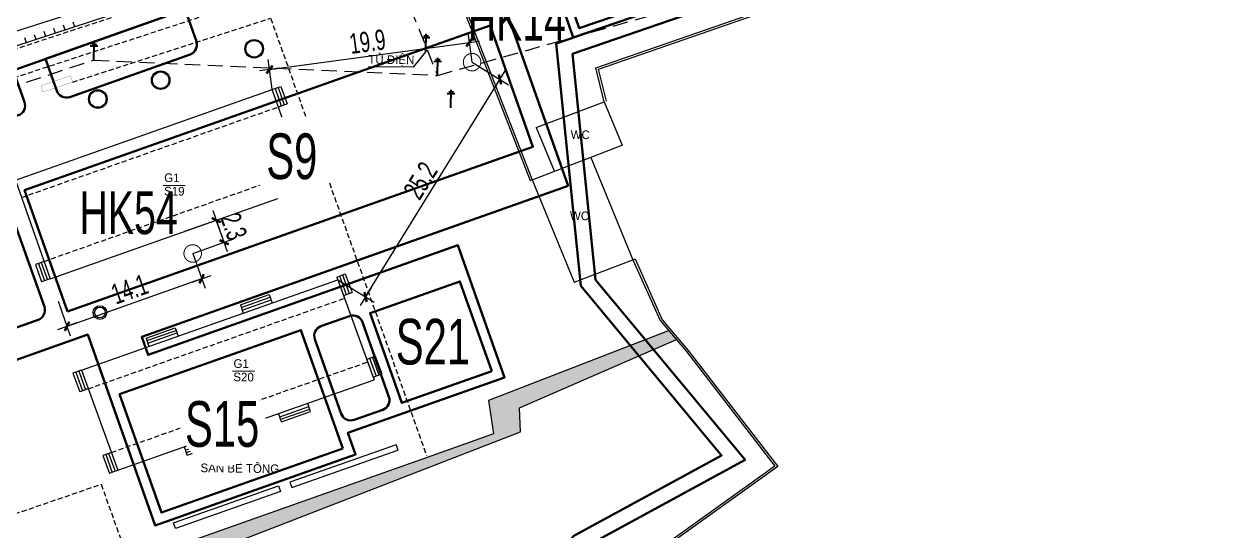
# Model space of a CAD drawing. Header units: inches. Extents: x 496359 to 501064, y 2374078 to 2377203.
# Drawn here: x 497296.9 to 497415.9, y 2376330 to 2376380 of the extents above; entities that cross this region are included whole.
import ezdxf
from ezdxf.enums import TextEntityAlignment as Align

# ---------------------------------------------------------------- set-up
doc = ezdxf.new("R2010")
doc.units = ezdxf.units.IN
doc.header["$MEASUREMENT"] = 0
doc.linetypes.add('DASHED', pattern=[0.75, 0.5, -0.25])
for name, color, linetype in [('cd', 7, 'Continuous'), ('chu', 6, 'Continuous'), ('MANH', 147, 'Continuous'), ('NOI', 2, 'Continuous'), ('tl', 8, 'Continuous')]:
    doc.layers.add(name, color=color, linetype=linetype)
for name, color, linetype, lineweight in [('EG Text2', 7, 'Continuous', 18), ('ISO', 252, 'Continuous', 20), ('LC Dim', 8, 'Continuous', 18), ('LC Net dam 1', 30, 'Continuous', 30), ('LC Net manh', 239, 'Continuous', 5)]:
    doc.layers.add(name, color=color, linetype=linetype, lineweight=lineweight)
doc.styles.add('dien giai', font='', dxfattribs={"width": 0.8})
doc.styles.add('EG Hai', font='')
doc.styles.add('style1', font='')
doc.styles.get('dien giai').set_extended_font_data('.VnArial NarrowH')
doc.styles.get('EG Hai').set_extended_font_data('.VnArial NarrowH')
doc.styles.get('style1').set_extended_font_data('.VnAvantH')
doc.dimstyles.new('DIM300', dxfattribs={"dimscale": 0.5, "dimtxt": 2, "dimasz": 0.007, "dimexe": 1, "dimexo": 0, "dimgap": 0.4, "dimtad": 1, "dimtoh": 1, "dimdec": 1, "dimzin": 1, "dimdsep": 46, "dimtxsty": 'dien giai', "dimblk": 'rowdim', "dimcen": 2.5, "dimclrd": 256, "dimclre": 256, "dimclrt": 2, "dimazin": 0, "dimtfac": 1, "dimtdec": 1, "dimtix": 1, "dimtmove": 2, "dimatfit": 0, "dimldrblk": 'dot leader', "dimfxl": 2, "dimtolj": 1, "dimtzin": 0, "dimlwd": -1, "dimlwe": -1, "dimarcsym": 1})

# ---------------------------------------------------------------- blocks, each defined once
blk = doc.blocks.new('1')
at = {"layer": 'tl', "color": 250, "lineweight": 0}
blk.add_line((0, -0.5), (0, 0), dxfattribs=at)
blk = doc.blocks.new('cdien')
at = {"layer": 'cd', "extrusion": (-0.000518657, 0.000768986, 1)}
for p, q in [((-0.8, 2.78, 0), (0.76, 2.78, 0)), ((-0.46, 3.14, 0), (0.49, 3.14, 0)), ((0, 0), (0, 3.5, 0))]:
    blk.add_line(p, q, dxfattribs=at)
blk = doc.blocks.new('Nền HT mới')
at = {"layer": 'MANH', "lineweight": 0}
h = blk.add_hatch(dxfattribs=at)
h.set_pattern_fill('HONEY', color=8, scale=3, angle=-0.7328, style=0)
h.set_pattern_definition([(359.2672, (584.93754, 32.04702), (0.5666074, 0.317539), [0.375, -0.75]), (119.2672, (584.93754, 32.04702), (-0.5583006, 0.3319269), [0.375, -0.75]), (59.2672, (584.93754, 32.04702), (0.0083068, 0.649466), [-0.75, 0.375])])
h.paths.add_polyline_path([(618.27, 61.4), (633.76, 68.14), (633.02, 69.01), (615.22, 62.11), (615.7, 58.82), (609.17, 56.49), (583.03, 47.24), (582.34, 45.74), (586.94, 34.03), (584.67, 32.79), (584.94, 32.05), (588.38, 33.32), (584.26, 45.8), (618.39, 59.02)])
at = {"layer": 'chu', "color": 6, "lineweight": 0, "elevation": -28.38}
for points in [[(609.04, 96.53), (607.77, 94.98), (603.38, 95.03)], [(583.11, 83.36), (585.26, 83.33)], [(589.95, 65.03), (592.1, 65)]]:
    blk.add_lwpolyline(points, dxfattribs=at)
at = {"layer": 'MANH', "color": 1, "linetype": 'DASHED', "lineweight": 0, "ltscale": 3, "elevation": -28.38}
for points in [[(338.8, 83.45), (320.94, 78.75), (340.42, 30.66), (364.41, 31.76), (393.69, 33.78), (433.64, 49.39), (462.8, 58.64), (490.97, 67.81), (516.49, 76.2), (548.21, 86.54), (576.26, 95.7), (610.19, 94.18), (634.86, 101.12), (676.11, 115.48), (714.18, 128.71), (753.35, 142.39), (783.93, 137.98), (839.41, 172.28), (890.57, 190.2), (916.29, 216.65), (939.12, 240.49), (989.34, 305.87)], [(92.05, 52.59), (119.84, 64.48), (146.69, 76.35), (173.15, 88.06), (201.06, 100.39), (229.35, 112.33), (266.95, 126.39), (296.55, 137.3), (334.39, 150.94), (394.99, 172.54), (493.57, 208.22), (554.51, 229.52), (562.77, 214.46), (570.46, 194.28), (580.63, 169.79), (591.55, 141.92), (602.45, 113.39), (610.19, 94.18)]]:
    blk.add_lwpolyline(points, dxfattribs=at)
at = {"layer": 'MANH', "color": 4, "lineweight": 0, "elevation": -28.38}
for points in [[(626.65, 91.58), (625.82, 94.94), (694.69, 118.79)], [(626.85, 91.63), (626.06, 94.81), (694.75, 118.6), (709.86, 122.41), (746.34, 130.9), (750.58, 131.89), (766.14, 128.61), (774.31, 131.64), (782.64, 132.12), (788.26, 132.33), (794.89, 132.59), (827.3, 134.01), (829.85, 135.81), (834.12, 139.78), (834.85, 162.67)], [(629.48, 76), (632.16, 70.02), (634.77, 66.94), (643.5, 55.64), (620.09, 38.87), (605.27, 21.3), (590.83, 9.31)], [(629.68, 76.09), (632.37, 70.08), (634.93, 67.06), (643.79, 55.6), (620.23, 38.73), (605.41, 21.16), (590.95, 9.15)]]:
    blk.add_lwpolyline(points, dxfattribs=at)
at = {"layer": 'MANH', "color": 3, "linetype": 'DASHED', "lineweight": 0, "elevation": -28.38}
for points in [[(556.6, 214.06), (559, 210.7), (599.01, 111.59), (598.35, 108.37), (595.78, 105.71), (542.67, 88.3), (521.63, 81.47), (502.95, 75.39), (481.94, 68.66), (452.95, 59.08)], [(453.92, 56.65), (482.78, 66.13), (503.84, 72.99), (522.46, 78.96), (543.39, 85.83), (596.72, 103.19), (599.35, 104.04), (599.57, 103.72)]]:
    blk.add_lwpolyline(points, dxfattribs=at)
at = {"layer": 'MANH', "lineweight": 0, "elevation": -28.38}
for points in [[(548.54, 191.86), (584.51, 103.64), (517.34, 82.21)], [(581.55, 116.84), (586.94, 103.13), (542.58, 88.59), (521.53, 81.76), (502.85, 75.67), (485.98, 70.27)], [(610.05, 107.65), (619.33, 83.8)], [(610.24, 107.73), (619.52, 83.87)], [(593.87, 92.8), (594.72, 93.1)], [(594.15, 92.9), (594.76, 91.18)], [(594.44, 93), (595.04, 91.28)], [(594.72, 93.1), (595.33, 91.38)], [(568.51, 83.86), (593.87, 92.8)], [(597.31, 83.07), (593.87, 92.8)], [(594.48, 91.08), (595.33, 91.38)], [(619.93, 89.05), (626.65, 91.58)], [(626.65, 91.58), (628.42, 87.31)], [(619.93, 89.05), (621.7, 84.78)], [(619.52, 83.87), (628.42, 87.31)], [(625.31, 86.1), (629.48, 76)], [(596.7, 84.79), (597.55, 85.09)], [(596.98, 84.89), (597.59, 83.17)], [(597.27, 84.99), (597.87, 83.27)], [(597.55, 85.09), (598.16, 83.37)], [(568.51, 83.86), (571.95, 74.12)], [(597.31, 83.07), (598.16, 83.37)], [(619.52, 83.87), (623.69, 73.78)], [(571.95, 74.12), (597.31, 83.07)], [(571.34, 75.84), (570.49, 75.54)], [(570.49, 75.54), (571.1, 73.82)], [(570.78, 75.64), (571.38, 73.92)], [(571.06, 75.74), (571.67, 74.02)], [(623.69, 73.78), (629.48, 76)], [(629.48, 76), (629.68, 76.09)], [(571.95, 74.12), (571.1, 73.82)], [(575.04, 65.1), (600.33, 74.03)], [(600.23, 74.29), (601.08, 74.6)], [(600.23, 74.29), (603.84, 64.42)], [(600.33, 74.03), (603.93, 64.15)], [(600.52, 74.4), (601.18, 72.56)], [(600.8, 74.5), (601.47, 72.67)], [(601.08, 74.6), (601.75, 72.77)], [(600.9, 72.46), (601.75, 72.77)], [(590.72, 71.55), (593.58, 72.57)], [(590.72, 71.55), (591, 70.74)], [(590.81, 71.3), (593.67, 72.31)], [(590.9, 71.04), (593.76, 72.06)], [(593.58, 72.57), (593.87, 71.75)], [(581.41, 68.27), (584.28, 69.29)], [(584.28, 69.29), (584.57, 68.47)], [(581.41, 68.27), (581.7, 67.45)], [(581.5, 68.02), (584.37, 69.03)], [(581.59, 67.76), (584.46, 68.78)], [(633.06, 69.02), (615.22, 62.11), (615.7, 58.82), (609.17, 56.49), (583.03, 47.24), (582.34, 45.74), (586.94, 34.03), (584.67, 32.79)], [(584.94, 32.05), (588.38, 33.32), (584.26, 45.8), (618.39, 59.02), (618.27, 61.4), (633.76, 68.14)], [(603.19, 66.19), (604.04, 66.49)], [(603.47, 66.29), (604.12, 64.52)], [(603.76, 66.39), (604.4, 64.62)], [(604.04, 66.49), (604.68, 64.73)], [(575.04, 65.1), (574.19, 64.8)], [(574.19, 64.8), (574.86, 62.96)], [(574.47, 64.9), (575.14, 63.07)], [(574.76, 65), (575.42, 63.17)], [(575.04, 65.1), (578.64, 55.23)], [(603.84, 64.42), (604.68, 64.73)], [(575.71, 63.27), (574.86, 62.96)], [(578.64, 55.23), (603.93, 64.15)], [(594.79, 60.01), (594.5, 60.82)], [(594.61, 60.52), (597.48, 61.53)], [(594.7, 60.26), (597.57, 61.27)], [(594.79, 60.01), (597.66, 61.02)], [(597.66, 61.02), (597.37, 61.83)], [(588.35, 57.73), (588.07, 58.55)], [(585.48, 56.72), (585.2, 57.54)], [(585.31, 57.23), (588.18, 58.24)], [(585.39, 56.98), (588.26, 57.99)], [(585.48, 56.72), (588.35, 57.73)], [(606.1, 57.75), (595.62, 54.06), (595.81, 53.53), (606.28, 57.21)], [(606.1, 57.75), (606.27, 57.21)], [(578, 57), (577.15, 56.69)], [(577.15, 56.69), (577.79, 54.92)], [(577.43, 56.79), (578.08, 55.02)], [(577.71, 56.89), (578.36, 55.13)], [(578.64, 55.23), (577.79, 54.92)], [(594.69, 53.15), (584.31, 49.5), (584.12, 50.04), (594.5, 53.69), (594.69, 53.15)]]:
    blk.add_lwpolyline(points, dxfattribs=at)
at = {"layer": 'MANH', "linetype": 'DASHED', "lineweight": 0, "elevation": -28.38}
for points in [[(574.17, 93.53), (593.71, 99.82), (609.1, 56.7)], [(569.12, 82.14), (594.48, 91.08)], [(571.34, 75.84), (596.7, 84.79)], [(575.71, 63.27), (601, 72.2)], [(578, 57), (603.29, 65.92)]]:
    blk.add_lwpolyline(points, dxfattribs=at)
at = {"layer": 'MANH', "lineweight": 0, "const_width": 0.02, "elevation": -28.38}
blk.add_lwpolyline([(571.24, 92.55), (574.17, 93.53), (573.96, 94.15), (571.03, 93.17), (571.24, 92.56)], dxfattribs=at)
at = {"layer": 'MANH', "color": 2, "lineweight": 0, "elevation": -28.38}
blk.add_lwpolyline([(619.33, 83.8), (619.51, 83.88)], dxfattribs=at)
at = {"layer": 'MANH', "linetype": 'DASHED', "lineweight": 0, "elevation": -28.38}
blk.add_lwpolyline([(580.23, 44.74), (570.08, 41.43), (567.03, 50.44), (576.98, 53.85)], close=True, dxfattribs=at)
at = {"layer": 'MANH', "lineweight": 0}
for centre, radius in [((592.08, 96.81, -2.26), 0.916), ((592.08, 96.81, -2.26), 0.816), ((582.85, 93.71, -2.25), 0.916), ((582.85, 93.71, -2.25), 0.816), ((576.65, 91.85, -2.31), 0.916), ((576.65, 91.85, -2.31), 0.816), ((576.86, 70.79, -2.45), 0.675), ((576.86, 70.79, -2.45), 0.525)]:
    blk.add_circle(centre, radius, dxfattribs=at)
at = {"layer": 'cd', "lineweight": 0, "xscale": 0.5, "yscale": 0.5, "zscale": 0.5, "rotation": 359.2672157837458}
for p in [(609.04, 96.53, -1.89), (576.26, 95.7, -2.26), (610.19, 94.18, -1.9), (611.51, 91, -2.03)]:
    blk.add_blockref('cdien', p, dxfattribs=at)
at = {"layer": 'NOI', "lineweight": 0, "rotation": 198.1495761537574}
for p in [(572.43, 98.37, -28.38), (573.38, 98.69, -28.38), (574.33, 99, -28.38), (569.58, 97.44, -28.38), (570.53, 97.75, -28.38), (571.48, 98.06, -28.38)]:
    blk.add_blockref('1', p, dxfattribs=at)
at = {"layer": 'chu', "color": 6, "lineweight": 0, "style": 'style1'}
for s, p in [('Tñ §IÖN', (603.35, 95.34, -28.38)), ('WC', (623.32, 87.92, -28.38)), ('G1', (583.2, 83.67, -28.38)), ('S19', (583.18, 82.35, -28.38)), ('WC', (623.25, 79.92, -28.38)), ('G1', (590.04, 65.34, -28.38)), ('S20', (590.02, 64.02, -28.38)), ('S¢N B£ T¤NG', (586.78, 55.05, -28.38))]:
    blk.add_text(s, height=0.85, rotation=359.2672, dxfattribs=at).set_placement(p)
blk = doc.blocks.new('rowdim')
blk.add_line((-200, 0), (200, 0))
at = {"const_width": 50}
blk.add_lwpolyline([(-71, -71), (71, 71)], dxfattribs=at)
blk = doc.blocks.new('*D447')
at = {"layer": 'Defpoints', "color": 0, "transparency": 16777216}
for p in [(497340.85, 2376378.21), (497341.12, 2376376.26), (497321.39, 2376373.58)]:
    blk.add_point(p, dxfattribs=at)
at = {"layer": 'LC Dim', "transparency": 16777216}
for p, q in [((497321.13, 2376375.53), (497340.85, 2376378.21)), ((497341.12, 2376376.26), (497340.72, 2376379.2)), ((497321.39, 2376373.58), (497320.99, 2376376.52))]:
    blk.add_line(p, q, dxfattribs=at)
at = {"layer": 'LC Dim', "transparency": 16777216, "xscale": 0.005000000000000001, "yscale": 0.005000000000000001, "zscale": 0.005000000000000001}
for p, rotation in [((497340.85, 2376378.21), 7.736979165326457), ((497321.12, 2376375.53), 187.7369791653265)]:
    blk.add_blockref('rowdim', p, dxfattribs=dict(at, rotation=rotation))
at = {"layer": 'LC Dim', "color": 2, "transparency": 16777216, "insert": (497330.79, 2376378.28), "char_height": 2, "attachment_point": 5, "rotation": 7.737, "style": 'dien giai'}
blk.add_mtext('\\A1;19.9', dxfattribs=at)
blk = doc.blocks.new('dot leader')
at = {"const_width": 50}
blk.add_lwpolyline([(-25, 0, 1), (25, 0, 1)], format="xyb", close=True, dxfattribs=at)
blk = doc.blocks.new('*D448')
at = {"layer": 'Defpoints', "color": 0, "transparency": 16777216}
for p in [(497341.12, 2376376.26), (497343.87, 2376374.56), (497327.85, 2376354.8)]:
    blk.add_point(p, dxfattribs=at)
at = {"layer": 'LC Dim', "transparency": 16777216}
for p, q in [((497341.12, 2376376.26), (497344.72, 2376374.03)), ((497330.6, 2376353.1), (497343.87, 2376374.55)), ((497327.85, 2376354.8), (497331.45, 2376352.57))]:
    blk.add_line(p, q, dxfattribs=at)
at = {"layer": 'LC Dim', "transparency": 16777216, "xscale": 0.005, "yscale": 0.005, "zscale": 0.005}
for p, rotation in [((497343.87, 2376374.56), 58.26887549402527), ((497330.6, 2376353.1), 238.2688754940253)]:
    blk.add_blockref('rowdim', p, dxfattribs=dict(at, rotation=rotation))
at = {"layer": 'LC Dim', "color": 2, "transparency": 16777216, "insert": (497336.03, 2376364.57), "char_height": 2, "attachment_point": 5, "rotation": 58.2689, "style": 'dien giai'}
blk.add_mtext('\\A1;25.2', dxfattribs=at)
blk = doc.blocks.new('*D449')
at = {"layer": 'Defpoints', "color": 0, "transparency": 16777216}
for p in [(497313.54, 2376357.39), (497300.24, 2376352.7), (497301.12, 2376350.2)]:
    blk.add_point(p, dxfattribs=at)
at = {"layer": 'LC Dim', "transparency": 16777216}
for p, q in [((497313.54, 2376357.39), (497314.75, 2376353.95)), ((497314.42, 2376354.89), (497301.13, 2376350.2)), ((497300.24, 2376352.7), (497301.45, 2376349.26))]:
    blk.add_line(p, q, dxfattribs=at)
for p, xscale, yscale, zscale, rotation in [((497314.42, 2376354.89), 0.005000000000000001, 0.005000000000000001, 0.005000000000000001, 19.43346078737622), ((497301.12, 2376350.2), 0.005, 0.005, 0.005, 199.4334607873762)]:
    blk.add_blockref('rowdim', p, dxfattribs=dict(at, xscale=xscale, yscale=yscale, zscale=zscale, rotation=rotation))
at = {"layer": 'LC Dim', "color": 2, "transparency": 16777216, "insert": (497307.3, 2376353.87), "char_height": 2, "attachment_point": 5, "rotation": 19.4335, "style": 'dien giai'}
blk.add_mtext('\\A1;14.1', dxfattribs=at)
blk = doc.blocks.new('*D450')
at = {"layer": 'Defpoints', "color": 0, "transparency": 16777216}
for p in [(497315.86, 2376360.68), (497312.76, 2376359.59), (497313.54, 2376357.39)]:
    blk.add_point(p, dxfattribs=at)
at = {"layer": 'LC Dim', "transparency": 16777216}
for p, q in [((497312.76, 2376359.59), (497316.8, 2376361.01)), ((497315.86, 2376360.68), (497315.86, 2376360.69)), ((497316.64, 2376358.49), (497315.86, 2376360.68)), ((497313.54, 2376357.39), (497317.58, 2376358.82)), ((497316.64, 2376358.48), (497316.64, 2376358.48))]:
    blk.add_line(p, q, dxfattribs=at)
for p, xscale, yscale, zscale, rotation in [((497315.86, 2376360.68), 0.005, 0.005, 0.005, 289.433460788093), ((497316.64, 2376358.49), 0.004999999999999999, 0.004999999999999999, 0.004999999999999999, 109.4334607880931)]:
    blk.add_blockref('rowdim', p, dxfattribs=dict(at, xscale=xscale, yscale=yscale, zscale=zscale, rotation=rotation))
at = {"layer": 'LC Dim', "color": 2, "transparency": 16777216, "insert": (497317.59, 2376360.05), "char_height": 2, "attachment_point": 5, "rotation": 289.4335, "style": 'dien giai'}
blk.add_mtext('\\A1;2.3', dxfattribs=at)

msp = doc.modelspace()

# ---------------------------------------------------------------- linework, layer by layer
at = {"layer": 'LC Net dam 1'}
msp.add_lwpolyline([(497419.4, 2376421.58), (497414.66, 2376435.47, 0.414214), (497413.39, 2376436.09), (497405.99, 2376433.56, 0.414214), (497405.36, 2376432.29), (497410.11, 2376418.4), (497406.57, 2376417.19), (497412.52, 2376399.8), (497394.95, 2376393.76), (497394.62, 2376394.71), (497368.33, 2376385.73), (497368.68, 2376384.72), (497351.11, 2376378.68), (497345.12, 2376396.2), (497341.38, 2376394.92), (497333.11, 2376419.13), (497477.96, 2376468.63, -0.414214)], format="xyb", dxfattribs=at)
msp.add_lwpolyline([(497351.7, 2376379.61), (497347.95, 2376390.59), (497407.77, 2376411.03), (497411.52, 2376400.05), (497407.77, 2376411.03), (497347.95, 2376390.59), (497351.7, 2376379.61), (497366.59, 2376384.7), (497363.01, 2376395.19), (497393.05, 2376405.45), (497396.63, 2376394.96), (497411.52, 2376400.05)], dxfattribs=at)
for points in [[(497312.78, 2376381.46), (497299, 2376376.59), (497300.11, 2376373.43, 0.414214), (497301.39, 2376372.82), (497313.29, 2376377.03, 0.414214), (497313.9, 2376378.3)], [(497295.81, 2376375.46), (497278.97, 2376369.51), (497280.09, 2376366.34, 0.414214), (497281.36, 2376365.73), (497296.32, 2376371.02, 0.414214), (497296.93, 2376372.3)], [(497292.53, 2376348.81), (497298.28, 2376350.84, 0.414214), (497298.89, 2376352.12), (497295.33, 2376362.19, 0.414214), (497294.05, 2376362.8), (497288.3, 2376360.76, 0.414214), (497287.69, 2376359.49), (497291.25, 2376349.41, 0.414214)]]:
    msp.add_lwpolyline(points, format="xyb", close=True, dxfattribs=at)
at = {"layer": 'LC Net dam 1', "const_width": 0.1}
for points in [[(497340.25, 2376376.26, 1), (497341.98, 2376376.26, 1)], [(497312.67, 2376357.39, 1), (497314.4, 2376357.39, 1)]]:
    msp.add_lwpolyline(points, format="xyb", close=True, dxfattribs=at)

# ---------------------------------------------------------------- block references
at = {"layer": 'LC Net manh'}
msp.add_blockref('Nền HT mới', (496727.52, 2376280.77, 2.92), dxfattribs=at)

# ---------------------------------------------------------------- texts
at = {"layer": 'EG Text2', "style": 'EG Hai', "width": 0.8}
for s, p in [('hk14', (497345.53, 2376380.48, -26.29)), ('hk54', (497307.21, 2376361.41, -26.29))]:
    msp.add_text(s, height=4.224, rotation=0, dxfattribs=at).set_placement(p, align=Align.MIDDLE_CENTER)

# ---------------------------------------------------------------- dimensions: what is measured, and where the dimension line sits
at = {"layer": 'LC Dim'}
for p1, p2, distance, picture, middle in [((497321.39, 2376373.58, -25.45), (497341.12, 2376376.26, -25.45), 1.97, '*D447', (497330.79, 2376378.28, -25.45)), ((497327.85, 2376354.8, -25.45), (497341.12, 2376376.26, -25.45), -3.24, '*D448', (497336.03, 2376364.57, -25.45)), ((497313.54, 2376357.39, -25.45), (497312.76, 2376359.59, -25.45), -3.28, '*D450', (497317.59, 2376360.05, -25.45)), ((497313.54, 2376357.39, -25.45), (497300.24, 2376352.7, -25.45), 2.65, '*D449', (497307.3, 2376353.87, -25.45))]:
    dim = msp.add_aligned_dim(p1=p1, p2=p2, distance=distance, dimstyle='DIM300', override={"dimscale": 1, "dimasz": 0.005, "dimpost": ''}, dxfattribs=at)
    dim.commit()
    dim.dimension.update_dxf_attribs({"geometry": picture, "text_midpoint": middle})

# ---------------------------------------------------------------- next in the draw order: wipeouts: each hides what was drawn before it
at = {"ltscale": 500}
for points, z in [([(497320.51, 2376363.75), (497320.04, 2376364.3), (497319.79, 2376364.7), (497319.55, 2376365.19), (497319.38, 2376365.72), (497319.29, 2376366.21), (497319.26, 2376366.65), (497319.28, 2376367.18), (497319.34, 2376367.58), (497319.5, 2376368.16), (497319.62, 2376368.47), (497319.85, 2376368.91), (497320.11, 2376369.3), (497320.49, 2376369.74), (497320.9, 2376370.1), (497321.37, 2376370.42), (497321.82, 2376370.65), (497322.26, 2376370.81), (497322.65, 2376370.9), (497323.16, 2376370.98), (497323.59, 2376370.99), (497324.01, 2376370.96), (497324.54, 2376370.86), (497324.96, 2376370.73), (497325.34, 2376370.57), (497325.93, 2376370.22), (497326.19, 2376370.02), (497326.49, 2376369.75), (497326.74, 2376369.48), (497327, 2376369.13), (497327.25, 2376368.72), (497327.41, 2376368.38), (497327.54, 2376368.03), (497327.65, 2376367.57), (497327.71, 2376367.17), (497327.73, 2376366.59), (497327.67, 2376366.04), (497327.58, 2376365.61), (497327.46, 2376365.26), (497327.26, 2376364.81), (497327.04, 2376364.43), (497326.84, 2376364.14), (497326.5, 2376363.76), (497326.24, 2376363.52), (497325.83, 2376363.21), (497325.55, 2376363.04), (497325.3, 2376362.92), (497324.99, 2376362.79), (497324.65, 2376362.67), (497324.31, 2376362.59), (497323.97, 2376362.54), (497323.61, 2376362.51), (497323.33, 2376362.52), (497322.89, 2376362.56), (497322.53, 2376362.62), (497322.12, 2376362.74), (497321.73, 2376362.9), (497321.25, 2376363.16), (497321.03, 2376363.3), (497320.73, 2376363.54)], -266.72), ([(497334.34, 2376345.75), (497333.87, 2376346.3), (497333.62, 2376346.7), (497333.39, 2376347.2), (497333.22, 2376347.73), (497333.12, 2376348.22), (497333.09, 2376348.66), (497333.11, 2376349.19), (497333.17, 2376349.59), (497333.33, 2376350.16), (497333.45, 2376350.48), (497333.68, 2376350.91), (497333.94, 2376351.31), (497334.32, 2376351.75), (497334.73, 2376352.11), (497335.2, 2376352.42), (497335.66, 2376352.65), (497336.09, 2376352.81), (497336.49, 2376352.91), (497336.99, 2376352.98), (497337.42, 2376352.99), (497337.84, 2376352.96), (497338.38, 2376352.86), (497338.79, 2376352.74), (497339.17, 2376352.57), (497339.76, 2376352.23), (497340.02, 2376352.03), (497340.32, 2376351.76), (497340.57, 2376351.48), (497340.84, 2376351.13), (497341.08, 2376350.72), (497341.24, 2376350.38), (497341.37, 2376350.03), (497341.48, 2376349.58), (497341.54, 2376349.18), (497341.56, 2376348.6), (497341.51, 2376348.05), (497341.41, 2376347.61), (497341.29, 2376347.26), (497341.09, 2376346.82), (497340.88, 2376346.44), (497340.67, 2376346.15), (497340.33, 2376345.77), (497340.07, 2376345.52), (497339.66, 2376345.22), (497339.38, 2376345.05), (497339.13, 2376344.92), (497338.83, 2376344.79), (497338.48, 2376344.68), (497338.14, 2376344.6), (497337.8, 2376344.54), (497337.45, 2376344.52), (497337.16, 2376344.52), (497336.73, 2376344.56), (497336.36, 2376344.63), (497335.96, 2376344.75), (497335.56, 2376344.9), (497335.08, 2376345.16), (497334.86, 2376345.31), (497334.56, 2376345.55)], -292.38), ([(497313.53, 2376337.64), (497313.06, 2376338.19), (497312.81, 2376338.59), (497312.58, 2376339.08), (497312.41, 2376339.61), (497312.31, 2376340.1), (497312.28, 2376340.54), (497312.3, 2376341.07), (497312.36, 2376341.47), (497312.52, 2376342.05), (497312.64, 2376342.36), (497312.87, 2376342.8), (497313.13, 2376343.19), (497313.51, 2376343.63), (497313.92, 2376343.99), (497314.39, 2376344.31), (497314.85, 2376344.54), (497315.28, 2376344.69), (497315.67, 2376344.79), (497316.18, 2376344.87), (497316.61, 2376344.88), (497317.03, 2376344.85), (497317.57, 2376344.75), (497317.98, 2376344.62), (497318.36, 2376344.46), (497318.95, 2376344.11), (497319.21, 2376343.91), (497319.51, 2376343.64), (497319.76, 2376343.37), (497320.02, 2376343.02), (497320.27, 2376342.61), (497320.43, 2376342.27), (497320.56, 2376341.92), (497320.67, 2376341.46), (497320.73, 2376341.06), (497320.75, 2376340.48), (497320.69, 2376339.93), (497320.6, 2376339.5), (497320.48, 2376339.14), (497320.28, 2376338.7), (497320.06, 2376338.32), (497319.86, 2376338.03), (497319.52, 2376337.65), (497319.26, 2376337.41), (497318.85, 2376337.1), (497318.57, 2376336.93), (497318.32, 2376336.81), (497318.02, 2376336.68), (497317.67, 2376336.56), (497317.33, 2376336.48), (497316.99, 2376336.43), (497316.64, 2376336.4), (497316.35, 2376336.41), (497315.91, 2376336.45), (497315.55, 2376336.51), (497315.14, 2376336.63), (497314.75, 2376336.79), (497314.27, 2376337.04), (497314.05, 2376337.19), (497313.75, 2376337.43)], -316.38)]:
    msp.add_wipeout(points, dxfattribs=at).translate(0, 0, z).dxf.layer = 'ISO'

# ---------------------------------------------------------------- next in the draw order: linework, layer by layer
at = {"layer": 'LC Net dam 1'}
msp.add_lwpolyline([(497421.18, 2376402.79), (497349.41, 2376378.1), (497351.86, 2376354.19), (497365.74, 2376337.47), (497351.17, 2376329.54), (497328.37, 2376303.02), (497309.08, 2376286.76), (497292.16, 2376275.25), (497266.01, 2376264.23), (497263.01, 2376272.71), (497261.6, 2376272.21), (497265.13, 2376262.23), (497292.88, 2376273.93), (497309.99, 2376285.56), (497329.43, 2376301.95), (497352.13, 2376328.36), (497368.06, 2376337.03), (497353.31, 2376354.8), (497351.03, 2376377.07), (497421.6, 2376401.35)], dxfattribs=at)
for points in [[(497350.61, 2376364.05), (497342.38, 2376387.32), (497325.01, 2376381.17, -0.41211), (497323.73, 2376381.8), (497322.65, 2376384.96), (497233.85, 2376353.55), (497243.53, 2376326.17), (497285.63, 2376341.06), (497286.26, 2376339.29), (497257.57, 2376329.14), (497262.18, 2376316.11), (497275.75, 2376320.92), (497276.51, 2376318.77), (497296.29, 2376325.76), (497289.63, 2376344.6), (497303.18, 2376349.39), (497309.84, 2376330.55), (497329.62, 2376337.55), (497328.86, 2376339.7), (497344.32, 2376345.17), (497339.71, 2376358.2), (497309.13, 2376347.38), (497308.51, 2376349.15)], [(497330.31, 2376350.61), (497332.91, 2376343.25, -0.414214), (497332.3, 2376341.98), (497329.47, 2376340.98, -0.414214), (497328.19, 2376341.58), (497325.59, 2376348.94, -0.414214), (497326.2, 2376350.21), (497329.03, 2376351.21, -0.414213)]]:
    msp.add_lwpolyline(points, format="xyb", close=True, dxfattribs=at)
for points in [[(497301.17, 2376351.67), (497347.12, 2376367.92), (497342.89, 2376379.88), (497296.94, 2376363.63)], [(497343.05, 2376345.78), (497339.91, 2376354.64), (497331.05, 2376351.5), (497334.18, 2376342.64)], [(497328.34, 2376338.16), (497310.45, 2376331.83), (497306.32, 2376343.5), (497324.22, 2376349.83)]]:
    msp.add_lwpolyline(points, close=True, dxfattribs=at)

# ---------------------------------------------------------------- next in the draw order: texts
at = {"layer": 'EG Text2', "style": 'EG Hai', "width": 0.8}
for s, p in [('S9', (497323.32, 2376366.98, -266.72)), ('s21', (497337.25, 2376348.69, -292.38)), ('S15', (497316.44, 2376340.57, -316.38))]:
    msp.add_text(s, height=4.5, rotation=0, dxfattribs=at).set_placement(p, align=Align.MIDDLE_CENTER)

doc.saveas('drawing.dxf')
